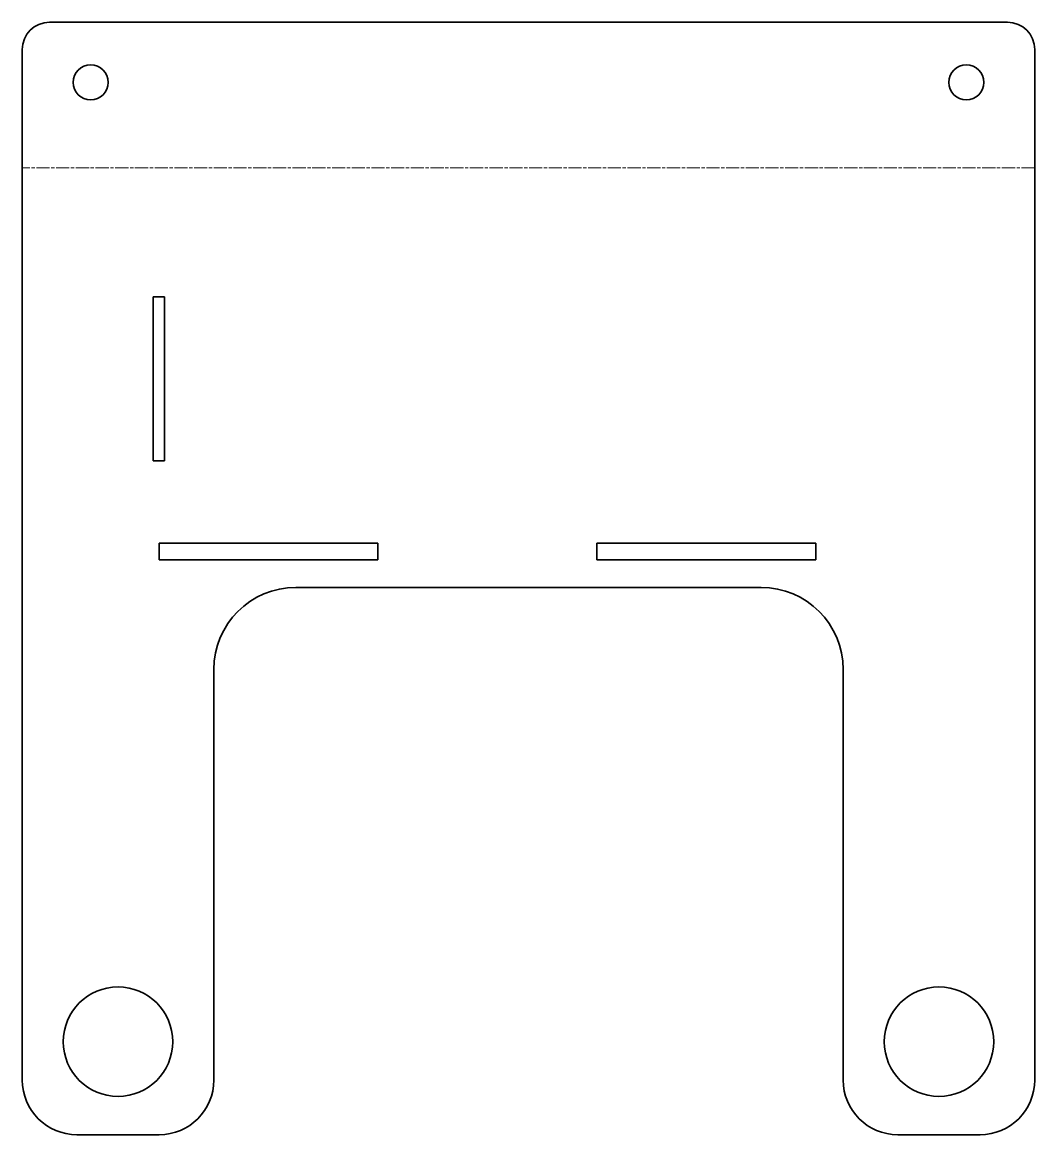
# Model space of a CAD drawing. Header units: millimetres. Extents: x 0 to 185, y 0 to 203.
import ezdxf

# ---------------------------------------------------------------- set-up
doc = ezdxf.new("R2010")
doc.units = ezdxf.units.MM
doc.linetypes.add('Chain', pattern=[13.68, 9.12, -1.14, 2.28, -1.14])
doc.layers.add('SIMUMAK Bend Centerline (ISO)', color=7, linetype='Chain', lineweight=9)
doc.layers.add('SIMUMAK Visible (ISO)', color=7, linetype='Continuous', lineweight=35)

# ---------------------------------------------------------------- blocks, each defined once
blk = doc.blocks.new('SIL-026-CSCS-02_Sheet_2_SIL-026-CSCS-02 (Desplegada)')
at = {"layer": 'SIMUMAK Bend Centerline (ISO)', "ltscale": 0.263158}
blk.add_line((92.5, 75), (-92.5, 75), dxfattribs=at)
at = {"layer": 'SIMUMAK Visible (ISO)'}
for p, q in [((-87.5, 101.62), (87.5, 101.62)), ((-92.5, -91.62), (-92.5, 96.62)), ((92.5, -91.62), (92.5, 96.62)), ((-68.6, 51.48), (-66.5, 51.48)), ((-68.6, 21.48), (-68.6, 51.48)), ((-66.5, 51.48), (-66.5, 21.48)), ((-66.5, 21.48), (-68.6, 21.48)), ((-67.5, 6.48), (-27.5, 6.48)), ((-67.5, 3.38), (-67.5, 6.48)), ((-27.5, 6.48), (-27.5, 3.38)), ((12.5, 6.48), (52.5, 6.48)), ((12.5, 3.38), (12.5, 6.48)), ((52.5, 6.48), (52.5, 3.38)), ((-27.5, 3.38), (-67.5, 3.38)), ((52.5, 3.38), (12.5, 3.38)), ((-42.5, -1.62), (42.5, -1.62)), ((-57.5, -91.62), (-57.5, -16.62)), ((57.5, -16.62), (57.5, -91.62)), ((-82.5, -101.62), (-67.5, -101.62)), ((67.5, -101.62), (82.5, -101.62))]:
    blk.add_line(p, q, dxfattribs=at)
for centre, radius in [((-80, 90.62), 3.2), ((80, 90.62), 3.2), ((-75, -84.62), 10), ((75, -84.62), 10)]:
    blk.add_circle(centre, radius, dxfattribs=at)
at = {"layer": 'SIMUMAK Visible (ISO)', "extrusion": (0, 0, -1)}
for centre, radius, start, end in [((87.5, 96.62), 5, 0, 90), ((-87.5, 96.62), 5, 90, 180), ((82.5, -91.62), 10, 270, 360), ((67.5, -91.62), 10, 180, 270), ((-67.5, -91.62), 10, 270, 360), ((-82.5, -91.62), 10, 180, 270)]:
    blk.add_arc(centre, radius, start, end, dxfattribs=at)
at = {"layer": 'SIMUMAK Visible (ISO)'}
for centre, start, end in [((-42.5, -16.62), 90, 180), ((42.5, -16.62), 0, 90)]:
    blk.add_arc(centre, 15, start, end, dxfattribs=at)

msp = doc.modelspace()

# ---------------------------------------------------------------- block references
msp.add_blockref('SIL-026-CSCS-02_Sheet_2_SIL-026-CSCS-02 (Desplegada)', (92.5, 101.62))

doc.saveas('drawing.dxf')
